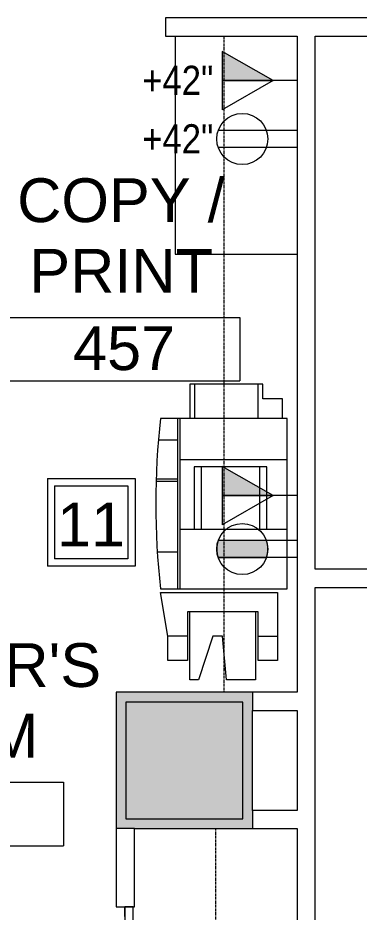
# Model space of a CAD drawing. Header units: inches. Extents: x 1 to 4333, y -575 to 1753.
# Drawn here: x 2910.5 to 2980.5, y 976.9 to 1160.6 of the extents above; entities that cross this region are included whole.
import ezdxf

# ---------------------------------------------------------------- set-up
doc = ezdxf.new("R2010")
doc.units = ezdxf.units.IN
doc.header["$MEASUREMENT"] = 0
doc.linetypes.add('Hidden 1_8_', pattern=[0.1875, 0.125, -0.0625])
for name, color, linetype, lineweight in [('820 1st St NE_04_Clean_dwg', 8, 'Continuous', 9), ('A-ANNO-NOTE', 131, 'Continuous', 20), ('A-AREA-IDEN', 2, 'Continuous', 20), ('A-DETL-HDLN', 90, 'Hidden 1_8_', 9), ('A-DOOR', 31, 'Continuous', 13), ('A-DOOR-FRAM', 31, 'Continuous', 9), ('E-COMM-IDEN', 2, 'Continuous', 9), ('E-ELEC-FIXT-IDEN', 2, 'Continuous', 9), ('I-FURN', 30, 'Continuous', 9), ('I-WALL', 2, 'Continuous', 13), ('IRF-WALL-FULL-HT', 250, 'Continuous', 9), ('IRF-WALL-FULL-HT-HATCH', 250, 'Continuous', 9), ('Q-CASE', 31, 'Continuous', 9), ('S-COLS', 52, 'Continuous', 13)]:
    doc.layers.add(name, color=color, linetype=linetype, lineweight=lineweight)
doc.styles.add('Arial', font='arial.ttf', dxfattribs={"height": 9})
doc.styles.add('Arial_2', font='arial.ttf', dxfattribs={"width": 0.85, "height": 6})

# ---------------------------------------------------------------- blocks, each defined once
blk = doc.blocks.new('Concrete-Square-Column - 24 x 24-2599265-New Construction - Tel_Data_Elec Plan')
at = {"layer": 'S-COLS', "lineweight": 9}
blk.add_hatch(color=55, dxfattribs=at).paths.add_polyline_path([(12, -12), (12, 12), (-12, 12), (-12, -12)], flags=0)
at = {"layer": 'S-COLS', "color": 10, "lineweight": 20}
for p, q in [((12, 12), (-12, 12)), ((-12, 12), (-12, -12)), ((12, -12), (12, 12)), ((-12, -12), (12, -12))]:
    blk.add_line(p, q, dxfattribs=at)
blk = doc.blocks.new('Counter Top _No Backsplash_ - Standard Counter Top-2745886-New Construction - Tel_Data_Elec Plan')
at = {"layer": 'Q-CASE', "lineweight": 13}
for p, q in [((-47.26, 0), (-47.26, -25)), ((-2.46, 0), (-47.26, 0))]:
    blk.add_line(p, q, dxfattribs=at)
blk = doc.blocks.new('Copiers _ Printers - Copier - 60x27-629827-New Construction - Tel_Data_Elec Plan')
at = {"layer": 'I-FURN'}
for p, q in [((-21.89, 13.5), (-12.89, 15)), ((-12.89, 15), (-12.89, -9)), ((-12.14, 15), (-12.14, -11)), ((-4.64, 11.5), (-4.64, 15.67)), ((9.86, 11.5), (9.86, 15.92)), ((10.36, 11.5), (10.36, 15.92)), ((18.36, 11.5), (18.36, 15.45)), ((22.86, -11), (22.86, 15)), ((-26.89, 13.5), (-21.89, 13.5)), ((-26.89, 9.5), (-26.89, 13.5)), ((-21.89, 9.5), (-21.89, 13.5)), ((-12.14, 11.5), (22.86, 11.5)), ((-21.89, 9.5), (-26.89, 9.5)), ((-16.89, 9.5), (-21.89, 9.5)), ((-16.89, -5), (-16.89, 9.5)), ((-12.14, 11), (22.86, 11)), ((0, -11), (0, 11)), ((14.36, -11), (14.36, 11)), ((-30.89, 9), (-16.89, 9)), ((-30.89, 7.23), (-30.89, 9)), ((12.87, 8.09), (0, 8.09)), ((12.87, 6.59), (12.87, 8.09)), ((29.86, 9), (22.86, 9)), ((22.86, 8), (29.86, 8)), ((29.86, -6), (29.86, 9)), ((-21.91, 4.29), (-30.89, 7.23)), ((0, 6.59), (12.87, 6.59)), ((12.87, -5.33), (12.87, 6.59)), ((-21.91, 2.29), (-21.91, 4.29)), ((-30.89, 1.5), (-21.91, 2.29)), ((-30.89, -4.5), (-30.89, 1.5)), ((-16.89, -4.5), (-30.89, -4.5)), ((-26.89, -5), (-21.89, -5)), ((-26.89, -9), (-26.89, -5)), ((-21.89, -5), (-21.89, -9)), ((-21.89, -5), (-16.89, -5)), ((12.87, -5.33), (0, -5.33)), ((12.87, -6.83), (12.87, -5.33)), ((22.86, -5), (29.86, -5)), ((0, -6.83), (12.87, -6.83)), ((26.86, -6), (29.86, -6)), ((26.86, -10), (26.86, -6)), ((-21.89, -9), (-26.89, -9)), ((-12.89, -9), (-21.89, -9)), ((-12.14, -11), (22.86, -11)), ((22.86, -10), (26.86, -10))]:
    blk.add_line(p, q, dxfattribs=at)
blk.add_arc((5.36, -137.63), 153.63, 83.459, 96.541, dxfattribs=at)
blk = doc.blocks.new('Sliding-2 panel - No Glass - 72_ x 96_-2419034-New Construction - Tel_Data_Elec Plan')
at = {"layer": 'A-DOOR', "color": 10, "lineweight": 20}
for p, q in [((1, 6.875), (-36, 6.875)), ((-36, 6.875), (-36, 5.125)), ((1, 5.125), (1, 6.875)), ((-36, 5.125), (1, 5.125)), ((36, 5.125), (-1, 5.125)), ((-1, 5.125), (-1, 3.375)), ((36, 3.375), (36, 5.125)), ((-1, 3.375), (36, 3.375))]:
    blk.add_line(p, q, dxfattribs=at)
at = {"layer": 'A-DOOR-FRAM', "color": 10, "lineweight": 20}
for p, q in [((-36, 6.875), (-36, 5.125)), ((-36, 6.875), (-34, 6.875)), ((-1, 6.875), (1, 6.875)), ((1, 6.875), (1, 5.125)), ((-36, 5.125), (-34, 5.125)), ((-1, 5.125), (-1, 3.375)), ((-1, 5.125), (1, 5.125)), ((-1, 5.125), (1, 5.125)), ((34, 5.125), (36, 5.125)), ((36, 5.125), (36, 3.375)), ((-1, 3.375), (1, 3.375)), ((34, 3.375), (36, 3.375))]:
    blk.add_line(p, q, dxfattribs=at)
blk = doc.blocks.new('820 1st St NE_04_Clean_dwg-2391440-New Construction - Tel_Data_Elec Plan')
at = {"layer": 'IRF-WALL-FULL-HT-HATCH'}
h = blk.add_hatch(color=256, dxfattribs=at)
h.paths.add_polyline_path([(858.41, 994.07), (858.41, 1022.07), (830.41, 1022.07), (830.41, 994.07), (856.41, 994.07)], flags=0)
h.paths.add_polyline_path([(833.91, 996.07), (832.41, 996.07), (832.41, 1020.07), (856.41, 1020.07), (856.41, 996.07), (834.16, 996.07)], flags=0)
at = {"layer": 'IRF-WALL-FULL-HT'}
for p, q in [((858.41, 997.82), (858.41, 1018.32)), ((834.16, 994.07), (858.41, 994.07))]:
    blk.add_line(p, q, dxfattribs=at)
at = {"layer": 'IRF-WALL-FULL-HT', "flags": 128}
blk.add_lwpolyline([(858.41, 1022.07), (830.41, 1022.07), (830.41, 994.07)], dxfattribs=at)
blk = doc.blocks.new('FORM Room Tag - Name _ Number-2260771-New Construction - Tel_Data_Elec Plan')
at = {"layer": 'A-AREA-IDEN'}
for p, q in [((-0.2444, -0.0231), (-0.2444, -0.1589)), ((-0.2444, -0.0231), (0.2515, -0.0231)), ((0.2515, -0.0231), (0.2515, -0.1589)), ((-0.2444, -0.1589), (0.2515, -0.1589))]:
    blk.add_line(p, q, dxfattribs=at)
blk = doc.blocks.new('FORM Equipment_Fixture Tag - Square-214315-New Construction - Tel_Data_Elec Plan')
at = {"layer": 'A-ANNO-NOTE'}
for p, q in [((-0.09375, 0.09375), (0.09375, 0.09375)), ((-0.09375, 0.09375), (0.09375, 0.09375)), ((-0.09375, 0.09375), (0.09375, 0.09375)), ((-0.09375, 0.09375), (-0.09375, -0.09375)), ((-0.078125, 0.078125), (-0.078125, -0.078125)), ((-0.078125, 0.078125), (0.078125, 0.078125)), ((0.078125, 0.078125), (0.078125, -0.078125)), ((0.09375, 0.09375), (0.09375, -0.09375)), ((0.09375, -0.09375), (-0.09375, -0.09375)), ((0.078125, -0.078125), (-0.078125, -0.078125))]:
    blk.add_line(p, q, dxfattribs=at)

msp = doc.modelspace()

# ---------------------------------------------------------------- hatches: boundary and pattern name
at = {"layer": 'A-ANNO-NOTE', "lineweight": 9}
for points in [[(2962.86, 1147.74), (2952.4, 1153.74), (2952.4, 1147.74)], [(2962.86, 1062.49), (2952.4, 1068.49), (2952.4, 1062.49)], [(2951.39, 1052.55), (2961.65, 1052.66), (2951.58, 1053.23)], [(2961.63, 1050.2), (2961.65, 1052.66), (2951.39, 1052.55)], [(2961.65, 1052.66), (2961.49, 1053.23), (2951.58, 1053.23)], [(2961.63, 1050.2), (2961.77, 1051.84), (2961.65, 1052.66)], [(2951.39, 1050.43), (2951.39, 1052.55), (2951.32, 1050.9)], [(2951.32, 1050.9), (2951.39, 1052.55), (2951.32, 1052.08)], [(2961.63, 1050.2), (2951.39, 1052.55), (2951.39, 1050.43)], [(2961.63, 1050.2), (2961.74, 1050.78), (2961.79, 1051.61)], [(2951.55, 1049.86), (2961.63, 1050.2), (2951.39, 1050.43)], [(2951.55, 1049.86), (2961.56, 1049.97), (2961.63, 1050.2)], [(2961.49, 1049.75), (2961.56, 1049.97), (2951.55, 1049.86)], [(2961.49, 1049.75), (2951.55, 1049.86), (2951.58, 1049.75)]]:
    msp.add_hatch(color=256, dxfattribs=at).paths.add_polyline_path(points, flags=0)

# ---------------------------------------------------------------- linework, layer by layer
at = {"layer": 'A-ANNO-NOTE'}
for p, q in [((2952.4, 1153.74), (2952.4, 1147.74)), ((2962.86, 1147.74), (2952.4, 1153.74)), ((2952.4, 1153.74), (2952.4, 1141.74)), ((2962.86, 1147.74), (2952.4, 1153.74)), ((2952.4, 1147.74), (2962.86, 1147.74)), ((2967.78, 1147.74), (2952.4, 1147.74)), ((2962.86, 1147.74), (2952.4, 1141.74)), ((2967.78, 1137.48), (2951.58, 1137.48)), ((2967.78, 1134), (2951.58, 1134)), ((2952.4, 1068.49), (2952.4, 1062.49)), ((2962.86, 1062.49), (2952.4, 1068.49)), ((2952.4, 1068.49), (2952.4, 1056.49)), ((2962.86, 1062.49), (2952.4, 1068.49)), ((2952.4, 1062.49), (2962.86, 1062.49)), ((2967.78, 1062.49), (2952.4, 1062.49)), ((2962.86, 1062.49), (2952.4, 1056.49)), ((2961.49, 1053.23), (2951.58, 1053.23)), ((2967.78, 1053.23), (2951.58, 1053.23)), ((2951.58, 1049.75), (2961.49, 1049.75)), ((2967.78, 1049.75), (2951.58, 1049.75))]:
    msp.add_line(p, q, dxfattribs=at)
for centre in [(2956.54, 1135.74), (2956.54, 1051.49)]:
    msp.add_circle(centre, 5.25, dxfattribs=at)
for start, end in [(160.6207, 199.3793), (340.6207, 19.3793)]:
    msp.add_arc((2956.54, 1051.49), 5.25, start, end, dxfattribs=at)
at = {"layer": 'A-DETL-HDLN'}
for p, q in [((2952.78, 1156.87), (2952.78, 1022.07)), ((2951.1, 889.94), (2951.1, 994.07))]:
    msp.add_line(p, q, dxfattribs=at)
at = {"layer": 'I-WALL', "color": 10, "lineweight": 20}
for p, q in [((3110.53, 1160.62), (2940.78, 1160.62)), ((2940.78, 1160.62), (2940.78, 1156.87)), ((2940.78, 1156.87), (2967.78, 1156.87)), ((2967.78, 1156.87), (2967.78, 1022.07)), ((2971.53, 1047.37), (2971.53, 1156.87)), ((2971.53, 1156.87), (3110.53, 1156.87)), ((3110.53, 1047.37), (2971.53, 1047.37)), ((2971.53, 938.16), (2971.53, 1043.62)), ((2971.53, 1043.62), (3110.53, 1043.62)), ((2967.78, 1022.07), (2958.66, 1022.07)), ((2958.66, 1022.07), (2958.66, 1018.32)), ((2958.66, 1018.32), (2967.78, 1018.32)), ((2967.78, 1018.32), (2967.78, 997.82)), ((2967.78, 997.82), (2958.66, 997.82)), ((2958.66, 997.82), (2958.66, 994.07)), ((2930.66, 994.07), (2930.66, 978)), ((2934.41, 994.07), (2930.66, 994.07)), ((2934.41, 978), (2934.41, 994.07)), ((2958.66, 994.07), (2967.78, 994.07)), ((2967.78, 994.07), (2967.78, 889.94)), ((2930.66, 978), (2934.41, 978))]:
    msp.add_line(p, q, dxfattribs=at)

# ---------------------------------------------------------------- block references
at = {"layer": '820 1st St NE_04_Clean_dwg', "color": 250}
msp.add_blockref('820 1st St NE_04_Clean_dwg-2391440-New Construction - Tel_Data_Elec Plan', (2100.25, 0), dxfattribs=at)
at = {"layer": 'A-ANNO-NOTE', "xscale": 96, "yscale": 96, "zscale": 96}
msp.add_blockref('FORM Equipment_Fixture Tag - Square-214315-New Construction - Tel_Data_Elec Plan', (2925.52, 1057), dxfattribs=at)
at = {"layer": 'A-AREA-IDEN', "xscale": 95.99999999999994, "yscale": 95.99999999999994, "zscale": 95.99999999999994}
for p in [(2931.93, 1101.31), (2895.67, 1005.81)]:
    msp.add_blockref('FORM Room Tag - Name _ Number-2260771-New Construction - Tel_Data_Elec Plan', p, dxfattribs=at)
at = {"layer": 'A-DOOR', "rotation": 89.99999999999991}
msp.add_blockref('Sliding-2 panel - No Glass - 72_ x 96_-2419034-New Construction - Tel_Data_Elec Plan', (2937.53, 942), dxfattribs=at)
at = {"layer": 'I-FURN', "rotation": 89.99999999999974}
msp.add_blockref('Copiers _ Printers - Copier - 60x27-629827-New Construction - Tel_Data_Elec Plan', (2954.78, 1055.49), dxfattribs=at)
at = {"layer": 'Q-CASE', "lineweight": 13, "rotation": 89.9999999999999}
msp.add_blockref('Counter Top _No Backsplash_ - Standard Counter Top-2745886-New Construction - Tel_Data_Elec Plan', (2942.78, 1159.33), dxfattribs=at)
at = {"layer": 'S-COLS', "lineweight": 9}
msp.add_blockref('Concrete-Square-Column - 24 x 24-2599265-New Construction - Tel_Data_Elec Plan', (2944.66, 1008.07), dxfattribs=at)

# ---------------------------------------------------------------- texts
at = {"layer": 'A-ANNO-NOTE', "lineweight": 9, "insert": (2918.5, 1061.03), "char_height": 9, "width": 16.968, "attachment_point": 1, "style": 'Arial'}
msp.add_mtext('11', dxfattribs=at)
at = {"layer": 'A-AREA-IDEN', "lineweight": 9, "char_height": 9, "attachment_point": 1, "style": 'Arial'}
for s, insert, width in [('COPY /', (2910.32, 1127.66), 52.116), ('PRINT', (2912.82, 1113.16), 46.056), ('457', (2921.79, 1097.27), 25.452), ("MOTHER'S", (2862.31, 1032.16), 80.598), ('ROOM', (2875.56, 1017.66), 48.48)]:
    msp.add_mtext(s, dxfattribs=dict(at, insert=insert, width=width))
at = {"layer": 'E-COMM-IDEN', "insert": (2935.99, 1150.79), "char_height": 6, "width": 18.0285, "attachment_point": 1, "style": 'Arial_2'}
msp.add_mtext('+42"', dxfattribs=at)
at = {"layer": 'E-ELEC-FIXT-IDEN', "insert": (2935.99, 1138.77), "char_height": 6, "width": 18.0285, "attachment_point": 1, "style": 'Arial_2'}
msp.add_mtext('+42"', dxfattribs=at)

doc.saveas('drawing.dxf')
